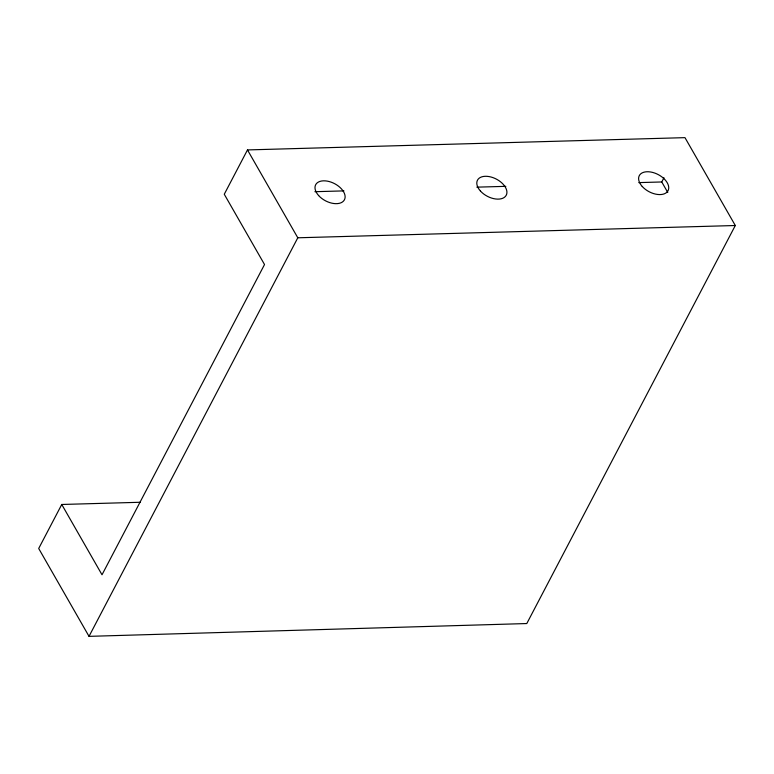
<?xml version="1.0" encoding="UTF-8"?>
<svg xmlns="http://www.w3.org/2000/svg" width="774" height="774" viewBox="0 0 774 774"><rect width="100%" height="100%" fill="white"/><g stroke="black" fill="none" stroke-linecap="round" stroke-linejoin="round"><path stroke-width="1.16" d="M61.756 504.474L38.7 548.485L89.02 636.354L526.794 623.544L735.3 225.515L684.98 137.646L247.477 149.924L224.267 194.245L264.524 264.534L102.013 574.772L61.756 504.474L140.317 502.268M89.02 636.354L297.797 237.792L247.477 149.924M667.769 192.455L661.76 181.967L663.976 177.739M314.902 191.7L343.908 190.888M476.852 187.153L505.857 186.34M638.802 182.606L661.76 181.967M297.797 237.792L735.3 225.515M318.636 195.57A16.225 9.704 27.6 0 0 344.275 200.06A16.225 9.704 27.6 0 0 327.247 181.116A16.225 9.704 27.6 0 0 318.636 195.57M480.441 191.033A16.225 9.704 27.6 0 0 506.08 195.512A16.225 9.704 27.6 0 0 489.052 176.578A16.225 9.704 27.6 0 0 480.441 191.033M642.246 186.486A16.225 9.704 27.6 0 0 667.885 190.975A16.225 9.704 27.6 0 0 650.857 172.031A16.225 9.704 27.6 0 0 642.246 186.486"/></g></svg>
